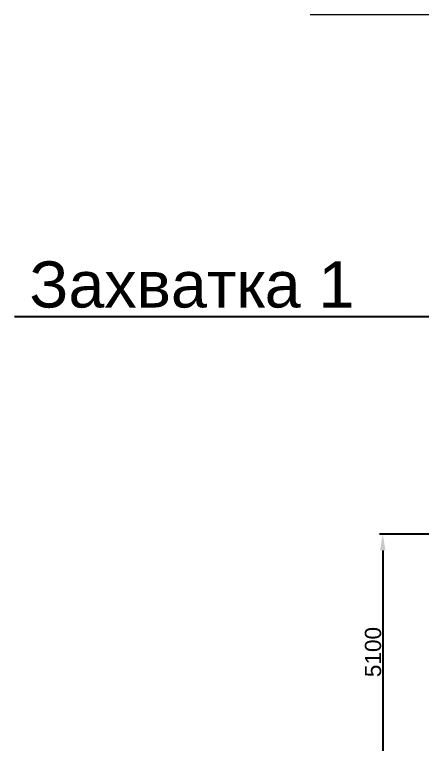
# Model space of a CAD drawing. Header units: millimetres. Extents: x 578 to 1029, y 98 to 264.
# Drawn here: x 768.6 to 777.4, y 129.22 to 145 of the extents above; entities that cross this region are included whole.
import ezdxf
from ezdxf import colors
from ezdxf.entities.mleader import LeaderData, LeaderLine
from ezdxf.math import Vec2, Vec3

# ---------------------------------------------------------------- set-up
doc = ezdxf.new("R2010")
doc.units = ezdxf.units.MM
doc.header["$PDMODE"] = 3
doc.header["$PDSIZE"] = 0.2
doc.linetypes.add('Штрихпунктир 15 х 2 х 2 мм', pattern=[19, 15, -2, 0, -2])
for name, color, linetype, lineweight in [('Гидрошп', 7, 'Continuous', 30), ('Оси', 7, 'Continuous', 18), ('Размеры', 7, 'Continuous', 18)]:
    doc.layers.add(name, color=color, linetype=linetype, lineweight=lineweight)
doc.styles.get("Standard").update_dxf_attribs({"font": 'arial.ttf'})
doc.dimstyles.new('Копия ISO-25', dxfattribs={"dimtxt": 0.6, "dimasz": 0.25, "dimexe": 0.125, "dimexo": 0.0625, "dimgap": 0.0625, "dimtad": 1, "dimdec": 0, "dimlfac": 1000, "dimtxsty": 'Standard', "dimcen": 0.25, "dimadec": 0, "dimazin": 0, "dimtfac": 1, "dimtdec": 0, "dimtmove": 0, "dimatfit": 3, "dimfxl": 1, "dimarcsym": 0})

# ---------------------------------------------------------------- blocks, each defined once
blk = doc.blocks.new('*D95')
at = {"layer": 'Defpoints', "color": 0, "transparency": 16777216}
for p in [(779, 133.751), (776.567, 128.651), (778.999, 128.651)]:
    blk.add_point(p, dxfattribs=at)
at = {"layer": 'Размеры', "color": 0, "lineweight": -2, "transparency": 16777216}
for p, q in [((778.938, 133.751), (776.497, 133.751)), ((776.567, 133.401), (776.567, 129.001)), ((778.937, 128.651), (776.497, 128.651))]:
    blk.add_line(p, q, dxfattribs=at)
at = {"layer": 'Размеры', "color": 0, "transparency": 16777216}
for points in [[(776.508, 133.401), (776.625, 133.401), (776.567, 133.751)], [(776.508, 129.001), (776.625, 129.001), (776.567, 128.651)]]:
    blk.add_solid(points, dxfattribs=at)
at = {"layer": 'Размеры', "color": 0, "lineweight": 13, "transparency": 16777216, "insert": (776.358, 131.201), "char_height": 0.35, "attachment_point": 5, "rotation": 90}
blk.add_mtext('5100', dxfattribs=at)

msp = doc.modelspace()

# ---------------------------------------------------------------- linework, layer by layer
at = {"layer": 'Гидрошп', "linetype": 'Штрихпунктир 15 х 2 х 2 мм', "lineweight": 13}
msp.add_line((775, 145), (820, 145), dxfattribs=at)
at = {"layer": 'Оси', "linetype": 'Штрихпунктир 15 х 2 х 2 мм'}
msp.add_line((775, 145), (820, 145), dxfattribs=at)

# ---------------------------------------------------------------- dimensions: what is measured, and where the dimension line sits
at = {"layer": 'Размеры', "lineweight": 13}
dim = msp.add_linear_dim(base=(776.5666, 128.6506), p1=(779.0003, 133.7506), p2=(778.9993, 128.6506), angle=90, dimstyle='Копия ISO-25', override={"dimtxt": 0.35, "dimasz": 0.35, "dimexe": 0.07, "dimgap": 0.03, "dimzin": 1}, dxfattribs=at)
dim.commit()
dim.dimension.update_dxf_attribs({"geometry": '*D95', "text_midpoint": (776.3579, 131.2006)})

# ---------------------------------------------------------------- leaders
at = {"color": 7}
ml = msp.add_multileader_mtext('Standard', dxfattribs=at)
ml.set_content('Захватка 1', color=7)
ml.set_leader_properties()
ml.build(insert=Vec2(0, 0))
ml.multileader.update_dxf_attribs({"text_left_attachment_type": 6, "text_right_attachment_type": 6, "dogleg_length": 2, "arrow_head_size": 1})
ctx = ml.context
ctx.base_point, ctx.char_height, ctx.arrow_head_size, ctx.landing_gap_size, ctx.plane_origin = Vec3(768.579, 138.4585), 1, 1, 0.5, Vec3(776.8959, 119.4859)
ctx.left_attachment, ctx.right_attachment, ctx.text_align_type = 6, 6, 1
notes = []
notes.append((ctx, [(0, (1, 1, 0), (778.3007, 138.4585), (-1, 0), 2, [(0, [(786.7934, 133.749)], 0, [])])]))
ctx.mtext.insert, ctx.mtext.alignment, ctx.mtext.flow_direction = Vec3(772.4399, 139.6585), 2, 5
for ctx, leaders in notes:
    for number, flags, end, landing, length, lines in leaders:
        leader = LeaderData()
        leader.index, (leader.has_last_leader_line, leader.has_dogleg_vector, leader.attachment_direction) = number, flags
        leader.last_leader_point, leader.dogleg_vector, leader.dogleg_length = Vec3(end), Vec3(landing), length
        for number, points, colour, breaks in lines:
            line = LeaderLine()
            line.index, line.vertices, line.color, line.breaks = number, Vec3.list(points), colors.encode_raw_color(colour), breaks
            leader.lines.append(line)
        ctx.leaders.append(leader)

doc.saveas('drawing.dxf')
